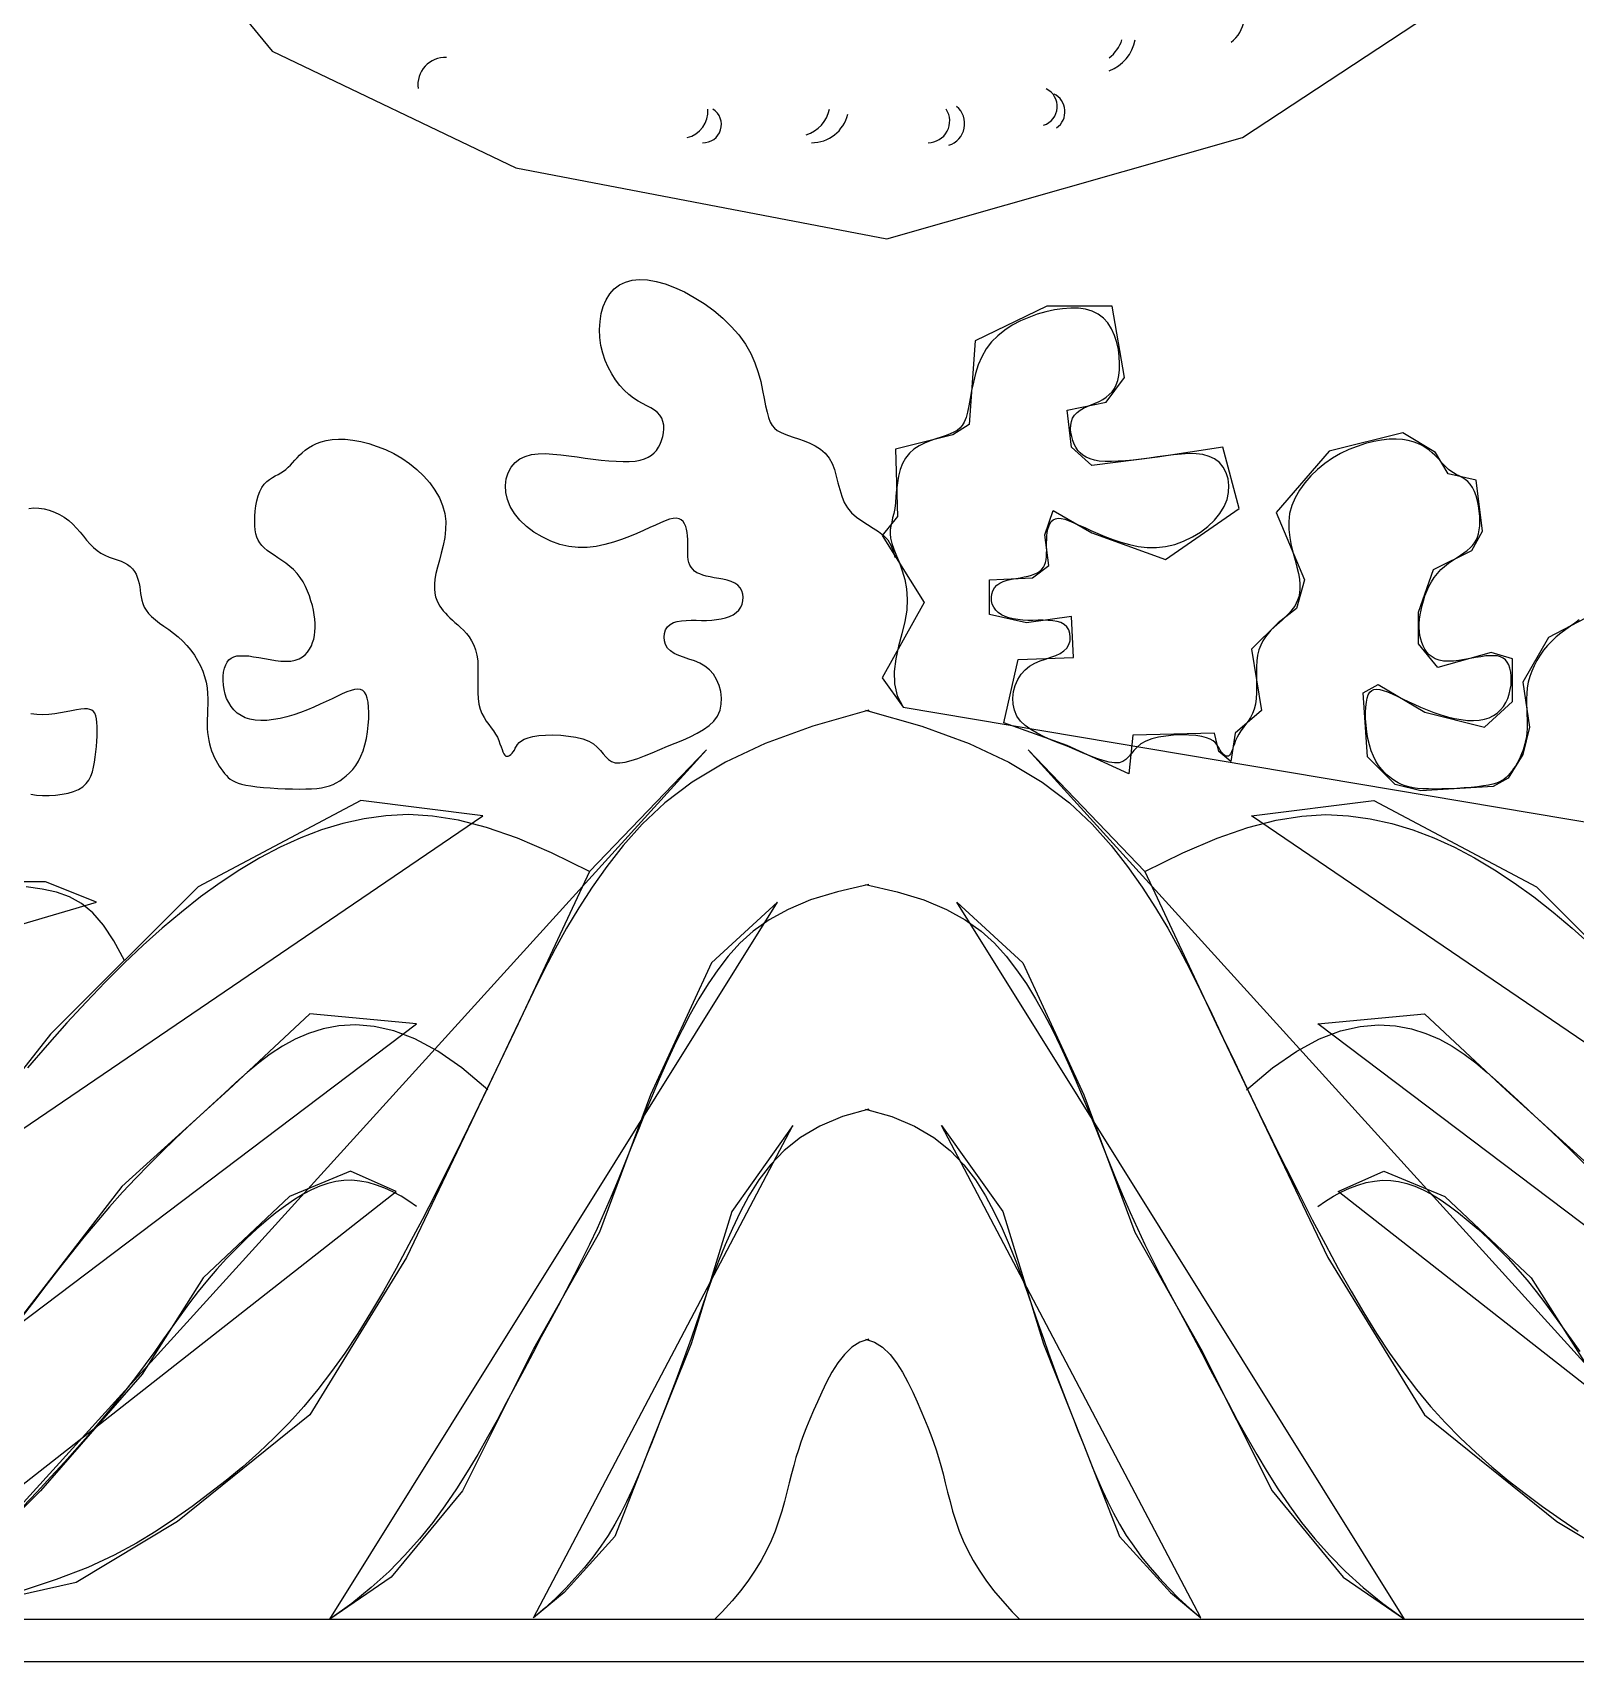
# Model space of a CAD drawing. Header units: metres. Extents: x -1226 to -815, y -1 to 952.
# Drawn here: x -1082.1 to -969.3, y 198.9 to 318 of the extents above; entities that cross this region are included whole.
import ezdxf

# ---------------------------------------------------------------- set-up
doc = ezdxf.new("R2010")
doc.units = ezdxf.units.M
for name, color, linetype in [('3', 3, 'Continuous'), ('4', 4, 'Continuous'), ('7', 7, 'Continuous')]:
    doc.layers.add(name, color=color, linetype=linetype)

msp = doc.modelspace()

# ---------------------------------------------------------------- linework, layer by layer
at = {"layer": '3'}
msp.add_lwpolyline([(-1021.08, 677.08, -0.25), (-1041.73, 662.44, -0.06), (-1088.92, 661.95, 0.52), (-1109.94, 630.66, 0.6), (-1151.91, 606.37), (-1152.03, 280.53, 0.42), (-1135.07, 244.88, 0.48), (-1107.2, 202.03), (-934.96, 202.03, 0.48), (-907.09, 244.88, 0.42), (-890.13, 280.53), (-890.25, 606.37, 0.6), (-932.22, 630.66, 0.52), (-953.24, 661.95, -0.06), (-1000.42, 662.44, -0.25)], format="xyb", close=True, dxfattribs=at)
at = {"layer": '4'}
msp.add_lwpolyline([(-1021.61, 685.53, -0.34), (-1042.13, 665.5, -0.06), (-1088.77, 665.03, 0.44), (-1114.41, 636.15, 0.52), (-1154.99, 606.33), (-1155.11, 281.07, 0.39), (-1138.79, 243.03, 0.45), (-1107.35, 198.95), (-1021.08, 198.95), (-934.8, 198.95, 0.45), (-903.37, 243.03, 0.39), (-887.05, 281.07), (-887.17, 606.33, 0.52), (-927.74, 636.15, 0.44), (-953.39, 665.03, -0.06), (-1000.03, 665.5, -0.34), (-1020.55, 685.53)], format="xyb", dxfattribs=at)
at = {"layer": '7'}
for points in [[(-1031.98, 392.76), (-1031.52, 383.4), (-1034.12, 380.43), (-1038.2, 377.46), (-1054.53, 373.75), (-1063.44, 368.93), (-1071.61, 363), (-1076.81, 355.21), (-1078.29, 344.08), (-1076.44, 331.1), (-1064.56, 316.64), (-1046.74, 308.11), (-1019.64, 302.92), (-993.65, 310.33), (-980.14, 319.21)], [(-1082.33, 283.21), (-1081.97, 283.25), (-1081.6, 283.24), (-1081.22, 283.18), (-1080.84, 283.08), (-1080.46, 282.95), (-1080.1, 282.77), (-1079.75, 282.57), (-1079.42, 282.33), (-1079.13, 282.07), (-1078.85, 281.78), (-1078.59, 281.48), (-1078.35, 281.18), (-1078.11, 280.89), (-1077.86, 280.61), (-1077.61, 280.35), (-1077.35, 280.13), (-1077.07, 279.94), (-1076.77, 279.79), (-1076.47, 279.66), (-1076.17, 279.55), (-1075.88, 279.45), (-1075.6, 279.35), (-1075.35, 279.24), (-1075.12, 279.12), (-1074.92, 278.97), (-1074.75, 278.8), (-1074.61, 278.61), (-1074.5, 278.41), (-1074.41, 278.19), (-1074.34, 277.96), (-1074.28, 277.72), (-1074.23, 277.48), (-1074.2, 277.24), (-1074.17, 276.99), (-1074.13, 276.75), (-1074.07, 276.5), (-1074, 276.26), (-1073.9, 276.01), (-1073.76, 275.77), (-1073.58, 275.54), (-1073.36, 275.31), (-1073.09, 275.08), (-1072.78, 274.84), (-1072.46, 274.61), (-1072.11, 274.36), (-1071.77, 274.09), (-1071.42, 273.82), (-1071.09, 273.52), (-1070.78, 273.19), (-1070.5, 272.85), (-1070.24, 272.49), (-1070, 272.11), (-1069.8, 271.72), (-1069.63, 271.32), (-1069.49, 270.92), (-1069.38, 270.51), (-1069.31, 270.1), (-1069.27, 269.7), (-1069.25, 269.29), (-1069.25, 268.9), (-1069.27, 268.52), (-1069.28, 268.15), (-1069.3, 267.79), (-1069.3, 267.45), (-1069.3, 267.13), (-1069.27, 266.83), (-1069.24, 266.54), (-1069.19, 266.26), (-1069.13, 266), (-1069.06, 265.75), (-1068.98, 265.51), (-1068.89, 265.27), (-1068.79, 265.04), (-1068.68, 264.82), (-1068.56, 264.6), (-1068.43, 264.39), (-1068.3, 264.2), (-1068.17, 264.01), (-1068.04, 263.84), (-1067.9, 263.69), (-1067.76, 263.55), (-1067.62, 263.43), (-1067.46, 263.32), (-1067.27, 263.23), (-1067.05, 263.14), (-1066.79, 263.07), (-1066.48, 263), (-1066.11, 262.94), (-1065.68, 262.88), (-1065.2, 262.83), (-1064.69, 262.79), (-1064.15, 262.75), (-1063.61, 262.73), (-1063.07, 262.71), (-1062.56, 262.7), (-1062.09, 262.71), (-1061.67, 262.72), (-1061.29, 262.75), (-1060.95, 262.8), (-1060.65, 262.86), (-1060.37, 262.94), (-1060.11, 263.04), (-1059.87, 263.16), (-1059.62, 263.3), (-1059.38, 263.47), (-1059.14, 263.66), (-1058.9, 263.89), (-1058.67, 264.14), (-1058.45, 264.43), (-1058.25, 264.75), (-1058.07, 265.11), (-1057.91, 265.51), (-1057.78, 265.94), (-1057.67, 266.41), (-1057.59, 266.89), (-1057.53, 267.37), (-1057.5, 267.84), (-1057.49, 268.29), (-1057.51, 268.7), (-1057.55, 269.06), (-1057.61, 269.36), (-1057.69, 269.6), (-1057.8, 269.78), (-1057.94, 269.9), (-1058.1, 269.98), (-1058.3, 270), (-1058.53, 269.98), (-1058.79, 269.91), (-1059.09, 269.81), (-1059.43, 269.66), (-1059.79, 269.5), (-1060.18, 269.31), (-1060.6, 269.1), (-1061.04, 268.9), (-1061.51, 268.69), (-1061.98, 268.49), (-1062.48, 268.3), (-1062.98, 268.13), (-1063.48, 267.99), (-1063.98, 267.87), (-1064.47, 267.78), (-1064.94, 267.72), (-1065.38, 267.71), (-1065.8, 267.73), (-1066.18, 267.81), (-1066.53, 267.92), (-1066.83, 268.07), (-1067.11, 268.26), (-1067.35, 268.49), (-1067.56, 268.74), (-1067.73, 269.02), (-1067.88, 269.32), (-1067.99, 269.64), (-1068.07, 269.97), (-1068.12, 270.3), (-1068.14, 270.64), (-1068.13, 270.96), (-1068.1, 271.26), (-1068.04, 271.54), (-1067.95, 271.78), (-1067.84, 271.98), (-1067.71, 272.15), (-1067.55, 272.27), (-1067.35, 272.37), (-1067.13, 272.43), (-1066.88, 272.45), (-1066.59, 272.45), (-1066.27, 272.43), (-1065.91, 272.38), (-1065.52, 272.31), (-1065.12, 272.24), (-1064.71, 272.17), (-1064.3, 272.11), (-1063.91, 272.06), (-1063.53, 272.05), (-1063.18, 272.06), (-1062.87, 272.12), (-1062.59, 272.22), (-1062.35, 272.36), (-1062.14, 272.52), (-1061.97, 272.72), (-1061.82, 272.93), (-1061.69, 273.17), (-1061.6, 273.41), (-1061.52, 273.67), (-1061.46, 273.94), (-1061.43, 274.22), (-1061.41, 274.5), (-1061.42, 274.8), (-1061.44, 275.12), (-1061.48, 275.44), (-1061.54, 275.77), (-1061.62, 276.12), (-1061.72, 276.47), (-1061.83, 276.83), (-1061.97, 277.18), (-1062.12, 277.52), (-1062.3, 277.86), (-1062.51, 278.17), (-1062.74, 278.47), (-1062.99, 278.74), (-1063.27, 278.98), (-1063.55, 279.21), (-1063.85, 279.42), (-1064.14, 279.61), (-1064.42, 279.8), (-1064.68, 279.98), (-1064.92, 280.15), (-1065.13, 280.33), (-1065.3, 280.51), (-1065.45, 280.7), (-1065.58, 280.9), (-1065.67, 281.12), (-1065.75, 281.37), (-1065.8, 281.64), (-1065.83, 281.94), (-1065.83, 282.28), (-1065.82, 282.64), (-1065.79, 283.02), (-1065.74, 283.4), (-1065.67, 283.77), (-1065.57, 284.13), (-1065.45, 284.46), (-1065.31, 284.74), (-1065.14, 284.98), (-1064.95, 285.18), (-1064.75, 285.34), (-1064.54, 285.47), (-1064.33, 285.59), (-1064.12, 285.7), (-1063.92, 285.82), (-1063.72, 285.93), (-1063.55, 286.07), (-1063.38, 286.22), (-1063.22, 286.38), (-1063.07, 286.55), (-1062.91, 286.73), (-1062.74, 286.91), (-1062.56, 287.1), (-1062.36, 287.29), (-1062.14, 287.47), (-1061.9, 287.65), (-1061.62, 287.82), (-1061.32, 287.97), (-1060.98, 288.09), (-1060.6, 288.19), (-1060.18, 288.26), (-1059.71, 288.28), (-1059.21, 288.27), (-1058.66, 288.21), (-1058.08, 288.1), (-1057.49, 287.95), (-1056.88, 287.75), (-1056.27, 287.51), (-1055.67, 287.22), (-1055.08, 286.88), (-1054.51, 286.49), (-1053.98, 286.06), (-1053.49, 285.59), (-1053.04, 285.09), (-1052.66, 284.56), (-1052.34, 284), (-1052.1, 283.43), (-1051.94, 282.85), (-1051.87, 282.26), (-1051.88, 281.67), (-1051.95, 281.08), (-1052.06, 280.51), (-1052.2, 279.95), (-1052.34, 279.43), (-1052.48, 278.93), (-1052.59, 278.47), (-1052.66, 278.05), (-1052.7, 277.68), (-1052.7, 277.34), (-1052.67, 277.03), (-1052.61, 276.76), (-1052.53, 276.51), (-1052.43, 276.28), (-1052.31, 276.08), (-1052.19, 275.89), (-1052.05, 275.72), (-1051.9, 275.55), (-1051.74, 275.39), (-1051.57, 275.23), (-1051.39, 275.06), (-1051.2, 274.89), (-1050.99, 274.71), (-1050.79, 274.52), (-1050.57, 274.31), (-1050.36, 274.07), (-1050.17, 273.82), (-1049.98, 273.54), (-1049.82, 273.22), (-1049.69, 272.88), (-1049.6, 272.5), (-1049.54, 272.08), (-1049.52, 271.63), (-1049.52, 271.16), (-1049.52, 270.69), (-1049.53, 270.21), (-1049.53, 269.75), (-1049.51, 269.32), (-1049.45, 268.91), (-1049.36, 268.55), (-1049.23, 268.23), (-1049.07, 267.94), (-1048.91, 267.67), (-1048.73, 267.42), (-1048.55, 267.18), (-1048.38, 266.95), (-1048.23, 266.72), (-1048.1, 266.49), (-1047.99, 266.25), (-1047.91, 266.02), (-1047.83, 265.8), (-1047.76, 265.6), (-1047.69, 265.43), (-1047.63, 265.29), (-1047.56, 265.18), (-1047.48, 265.12), (-1047.39, 265.1), (-1047.3, 265.11), (-1047.21, 265.15), (-1047.12, 265.22), (-1047.02, 265.32), (-1046.94, 265.43), (-1046.86, 265.55), (-1046.79, 265.69), (-1046.71, 265.83), (-1046.62, 265.97), (-1046.5, 266.11), (-1046.35, 266.24), (-1046.14, 266.36), (-1045.86, 266.46), (-1045.51, 266.55), (-1045.08, 266.61), (-1044.58, 266.65), (-1044.04, 266.66), (-1043.47, 266.64), (-1042.91, 266.58), (-1042.36, 266.49), (-1041.86, 266.37), (-1041.43, 266.2), (-1041.08, 266), (-1040.8, 265.76), (-1040.57, 265.52), (-1040.36, 265.28), (-1040.18, 265.05), (-1039.98, 264.86), (-1039.76, 264.72), (-1039.49, 264.63), (-1039.16, 264.62), (-1038.77, 264.68), (-1038.33, 264.79), (-1037.85, 264.95), (-1037.34, 265.14), (-1036.8, 265.36), (-1036.24, 265.59), (-1035.68, 265.83), (-1035.11, 266.06), (-1034.55, 266.29), (-1034.01, 266.53), (-1033.5, 266.78), (-1033.03, 267.05), (-1032.62, 267.34), (-1032.28, 267.67), (-1032.01, 268.04), (-1031.83, 268.46), (-1031.74, 268.9), (-1031.72, 269.36), (-1031.77, 269.83), (-1031.89, 270.28), (-1032.08, 270.71), (-1032.32, 271.1), (-1032.61, 271.43), (-1032.95, 271.69), (-1033.32, 271.9), (-1033.71, 272.07), (-1034.11, 272.21), (-1034.49, 272.34), (-1034.85, 272.47), (-1035.18, 272.62), (-1035.45, 272.8), (-1035.66, 273.01), (-1035.81, 273.26), (-1035.9, 273.53), (-1035.92, 273.8), (-1035.89, 274.07), (-1035.81, 274.33), (-1035.67, 274.55), (-1035.48, 274.74), (-1035.24, 274.87), (-1034.96, 274.96), (-1034.64, 275.01), (-1034.3, 275.03), (-1033.94, 275.04), (-1033.57, 275.04), (-1033.19, 275.03), (-1032.81, 275.03), (-1032.44, 275.05), (-1032.09, 275.09), (-1031.75, 275.14), (-1031.44, 275.22), (-1031.15, 275.32), (-1030.88, 275.45), (-1030.66, 275.6), (-1030.47, 275.78), (-1030.32, 275.99), (-1030.22, 276.22), (-1030.16, 276.47), (-1030.14, 276.72), (-1030.17, 276.96), (-1030.25, 277.2), (-1030.37, 277.41), (-1030.54, 277.6), (-1030.76, 277.75), (-1031.02, 277.87), (-1031.31, 277.96), (-1031.62, 278.04), (-1031.93, 278.1), (-1032.25, 278.15), (-1032.55, 278.21), (-1032.84, 278.27), (-1033.09, 278.34), (-1033.32, 278.43), (-1033.52, 278.52), (-1033.69, 278.64), (-1033.83, 278.77), (-1033.95, 278.91), (-1034.04, 279.08), (-1034.11, 279.26), (-1034.15, 279.47), (-1034.18, 279.69), (-1034.19, 279.93), (-1034.19, 280.18), (-1034.19, 280.43), (-1034.19, 280.69), (-1034.19, 280.95), (-1034.21, 281.21), (-1034.23, 281.45), (-1034.28, 281.69), (-1034.34, 281.9), (-1034.42, 282.1), (-1034.53, 282.26), (-1034.67, 282.38), (-1034.83, 282.46), (-1035.03, 282.5), (-1035.26, 282.48), (-1035.53, 282.42), (-1035.83, 282.31), (-1036.17, 282.17), (-1036.55, 282), (-1036.97, 281.81), (-1037.42, 281.6), (-1037.92, 281.38), (-1038.45, 281.16), (-1039.02, 280.94), (-1039.62, 280.74), (-1040.24, 280.57), (-1040.88, 280.44), (-1041.54, 280.37), (-1042.2, 280.36), (-1042.87, 280.43), (-1043.54, 280.59), (-1044.2, 280.82), (-1044.83, 281.13), (-1045.43, 281.49), (-1045.97, 281.9), (-1046.45, 282.36), (-1046.85, 282.84), (-1047.16, 283.35), (-1047.37, 283.86), (-1047.48, 284.38), (-1047.51, 284.89), (-1047.45, 285.37), (-1047.3, 285.81), (-1047.09, 286.22), (-1046.81, 286.56), (-1046.46, 286.83), (-1046.06, 287.02), (-1045.61, 287.15), (-1045.12, 287.21), (-1044.59, 287.22), (-1044.04, 287.19), (-1043.46, 287.14), (-1042.87, 287.06), (-1042.28, 286.98), (-1041.68, 286.9), (-1041.09, 286.82), (-1040.51, 286.75), (-1039.95, 286.7), (-1039.42, 286.66), (-1038.92, 286.64), (-1038.46, 286.65), (-1038.04, 286.68), (-1037.67, 286.74), (-1037.35, 286.83), (-1037.08, 286.95), (-1036.84, 287.1), (-1036.64, 287.27), (-1036.47, 287.46), (-1036.32, 287.68), (-1036.2, 287.92), (-1036.1, 288.19), (-1036.02, 288.46), (-1035.96, 288.74), (-1035.94, 289.03), (-1035.95, 289.31), (-1036, 289.57), (-1036.09, 289.82), (-1036.22, 290.04), (-1036.41, 290.23), (-1036.63, 290.4), (-1036.89, 290.56), (-1037.18, 290.71), (-1037.49, 290.88), (-1037.82, 291.06), (-1038.16, 291.28), (-1038.5, 291.54), (-1038.83, 291.85), (-1039.15, 292.21), (-1039.46, 292.61), (-1039.75, 293.05), (-1040, 293.53), (-1040.22, 294.03), (-1040.4, 294.57), (-1040.53, 295.13), (-1040.61, 295.71), (-1040.63, 296.3), (-1040.6, 296.88), (-1040.51, 297.45), (-1040.36, 297.98), (-1040.16, 298.47), (-1039.89, 298.91), (-1039.57, 299.27), (-1039.18, 299.56), (-1038.74, 299.76), (-1038.25, 299.89), (-1037.71, 299.94), (-1037.12, 299.91), (-1036.5, 299.8), (-1035.84, 299.62), (-1035.15, 299.36), (-1034.44, 299.04), (-1033.72, 298.64), (-1033, 298.19), (-1032.29, 297.68), (-1031.63, 297.12), (-1031.01, 296.52), (-1030.45, 295.89), (-1029.98, 295.22), (-1029.59, 294.54), (-1029.28, 293.85), (-1029.05, 293.16), (-1028.86, 292.49), (-1028.72, 291.84), (-1028.6, 291.25), (-1028.5, 290.71), (-1028.4, 290.24), (-1028.29, 289.85), (-1028.17, 289.53), (-1028.02, 289.28), (-1027.85, 289.08), (-1027.65, 288.91), (-1027.42, 288.78), (-1027.15, 288.66), (-1026.83, 288.55), (-1026.48, 288.43), (-1026.09, 288.3), (-1025.68, 288.16), (-1025.27, 287.99), (-1024.87, 287.78), (-1024.49, 287.54), (-1024.15, 287.25), (-1023.87, 286.9), (-1023.65, 286.5), (-1023.48, 286.06), (-1023.34, 285.58), (-1023.22, 285.08), (-1023.09, 284.59), (-1022.94, 284.11), (-1022.76, 283.66), (-1022.52, 283.25), (-1022.22, 282.89), (-1021.86, 282.58), (-1021.47, 282.3), (-1021.05, 282.04), (-1020.64, 281.78), (-1020.25, 281.52), (-1019.89, 281.23), (-1019.58, 280.91), (-1019.35, 280.54), (-1019.18, 280.11), (-1019.07, 279.63)], [(-968.03, 275.49), (-971.3, 273.78), (-973.17, 270.51), (-972.7, 267.24), (-973.17, 265.22), (-974.26, 263.51), (-975.35, 262.89), (-980.64, 262.58), (-982.51, 263.04), (-984.53, 265.06), (-984.84, 269.73), (-983.75, 270.35), (-980.33, 268.33), (-975.97, 267.24), (-973.94, 269.11), (-973.94, 272.22), (-975.5, 272.69), (-979.39, 271.6), (-980.8, 273.31), (-980.8, 275.64), (-979.71, 278.75), (-976.9, 280.15), (-976.12, 281.55), (-976.59, 285.29), (-978.62, 285.75), (-979.55, 287.31), (-981.95, 288.75), (-987.33, 287.4), (-991.21, 282.92), (-989.12, 278), (-989.72, 275.91), (-991.06, 274.86), (-993.01, 272.92), (-992.26, 268.44), (-994.2, 266.8), (-994.5, 264.71), (-995.4, 265.45), (-995.7, 266.8), (-1001.67, 266.65), (-1001.97, 263.81), (-1006.46, 265.9), (-1011.09, 267.54), (-1010.04, 272.17), (-1006.01, 272.32), (-1006.16, 275.31), (-1009.45, 274.86), (-1012.14, 275.46), (-1012.14, 278), (-1009, 278.15), (-1007.8, 279.04), (-1008.1, 281.28), (-1007.5, 283.07), (-1004.66, 281.43), (-999.28, 279.49), (-993.9, 283.22), (-995.1, 287.7), (-999.88, 286.95), (-1004.66, 286.36), (-1006.16, 287.7), (-1006.46, 290.39), (-1003.62, 290.98), (-1002.27, 292.78), (-1003.17, 298), (-1007.95, 298), (-1013.18, 295.46), (-1013.63, 289.34), (-1014.83, 288.6), (-1019.01, 287.55), (-1018.86, 282.62), (-1019.98, 281.24), (-1016.91, 276.35), (-1019.98, 270.84), (-1018.45, 268.7)], [(-969.07, 275.08), (-969.37, 274.84), (-969.7, 274.61), (-970.04, 274.36), (-970.39, 274.09), (-970.73, 273.82), (-971.06, 273.52), (-971.37, 273.19), (-971.66, 272.85), (-971.92, 272.49), (-972.15, 272.11), (-972.36, 271.72), (-972.53, 271.32), (-972.67, 270.92), (-972.78, 270.51), (-972.85, 270.1), (-972.89, 269.7), (-972.9, 269.29), (-972.9, 268.9), (-972.89, 268.52), (-972.88, 268.15), (-972.86, 267.79), (-972.85, 267.45), (-972.86, 267.13), (-972.88, 266.83), (-972.92, 266.54), (-972.97, 266.26), (-973.02, 266), (-973.1, 265.75), (-973.18, 265.51), (-973.27, 265.27), (-973.37, 265.04), (-973.48, 264.82), (-973.6, 264.6), (-973.72, 264.39), (-973.85, 264.2), (-973.99, 264.01), (-974.12, 263.84), (-974.26, 263.69), (-974.39, 263.55), (-974.54, 263.43), (-974.7, 263.32), (-974.89, 263.23), (-975.11, 263.14), (-975.37, 263.07), (-975.68, 263), (-976.05, 262.94), (-976.48, 262.88), (-976.96, 262.83), (-977.47, 262.79), (-978.01, 262.75), (-978.55, 262.73), (-979.09, 262.71), (-979.6, 262.7), (-980.07, 262.71), (-980.49, 262.72), (-980.87, 262.75), (-981.2, 262.8), (-981.51, 262.86), (-981.78, 262.94), (-982.04, 263.04), (-982.29, 263.16), (-982.53, 263.3), (-982.78, 263.47), (-983.02, 263.66), (-983.26, 263.89), (-983.49, 264.14), (-983.71, 264.43), (-983.91, 264.75), (-984.09, 265.11), (-984.25, 265.51), (-984.38, 265.94), (-984.49, 266.41), (-984.57, 266.89), (-984.62, 267.37), (-984.66, 267.84), (-984.66, 268.29), (-984.65, 268.7), (-984.61, 269.06), (-984.55, 269.36), (-984.47, 269.6), (-984.36, 269.78), (-984.22, 269.9), (-984.06, 269.98), (-983.86, 270), (-983.63, 269.98), (-983.37, 269.91), (-983.07, 269.81), (-982.73, 269.66), (-982.37, 269.5), (-981.97, 269.31), (-981.55, 269.1), (-981.11, 268.9), (-980.65, 268.69), (-980.17, 268.49), (-979.68, 268.3), (-979.18, 268.13), (-978.68, 267.99), (-978.18, 267.87), (-977.69, 267.78), (-977.22, 267.72), (-976.77, 267.71), (-976.36, 267.73), (-975.98, 267.81), (-975.63, 267.92), (-975.32, 268.07), (-975.05, 268.26), (-974.81, 268.49), (-974.6, 268.74), (-974.42, 269.02), (-974.28, 269.32), (-974.17, 269.64), (-974.09, 269.97), (-974.04, 270.3), (-974.02, 270.64), (-974.03, 270.96), (-974.06, 271.26), (-974.12, 271.54), (-974.2, 271.78), (-974.31, 271.98), (-974.45, 272.15), (-974.61, 272.27), (-974.8, 272.37), (-975.03, 272.43), (-975.28, 272.45), (-975.57, 272.45), (-975.89, 272.43), (-976.25, 272.38), (-976.63, 272.31), (-977.03, 272.24), (-977.44, 272.17), (-977.85, 272.11), (-978.25, 272.06), (-978.63, 272.05), (-978.98, 272.06), (-979.29, 272.12), (-979.57, 272.22), (-979.81, 272.36), (-980.01, 272.52), (-980.19, 272.72), (-980.34, 272.93), (-980.46, 273.17), (-980.56, 273.41), (-980.64, 273.67), (-980.69, 273.94), (-980.73, 274.22), (-980.74, 274.5), (-980.74, 274.8), (-980.72, 275.12), (-980.67, 275.44), (-980.61, 275.77), (-980.54, 276.12), (-980.44, 276.47), (-980.33, 276.83), (-980.19, 277.18), (-980.04, 277.52), (-979.86, 277.86), (-979.65, 278.17), (-979.42, 278.47), (-979.17, 278.74), (-978.89, 278.98), (-978.6, 279.21), (-978.31, 279.42), (-978.02, 279.61), (-977.74, 279.8), (-977.48, 279.98), (-977.24, 280.15), (-977.03, 280.33), (-976.85, 280.51), (-976.7, 280.7), (-976.58, 280.9), (-976.49, 281.12), (-976.41, 281.37), (-976.36, 281.64), (-976.33, 281.94), (-976.32, 282.28), (-976.33, 282.64), (-976.36, 283.02), (-976.42, 283.4), (-976.49, 283.77), (-976.59, 284.13), (-976.71, 284.46), (-976.85, 284.74), (-977.02, 284.98), (-977.2, 285.18), (-977.4, 285.34), (-977.61, 285.47), (-977.83, 285.59), (-978.04, 285.7), (-978.24, 285.82), (-978.43, 285.93), (-978.61, 286.07), (-978.78, 286.22), (-978.93, 286.38), (-979.09, 286.55), (-979.25, 286.73), (-979.42, 286.91), (-979.6, 287.1), (-979.79, 287.29), (-980.01, 287.47), (-980.26, 287.65), (-980.53, 287.82), (-980.84, 287.97), (-981.18, 288.09), (-981.56, 288.19), (-981.98, 288.26), (-982.44, 288.28), (-982.95, 288.27), (-983.5, 288.21), (-984.07, 288.1), (-984.67, 287.95), (-985.28, 287.75), (-985.88, 287.51), (-986.49, 287.22), (-987.08, 286.88), (-987.64, 286.49), (-988.18, 286.06), (-988.67, 285.59), (-989.11, 285.09), (-989.5, 284.56), (-989.82, 284), (-990.06, 283.43), (-990.22, 282.85), (-990.28, 282.26), (-990.28, 281.67), (-990.21, 281.08), (-990.1, 280.51), (-989.96, 279.95), (-989.82, 279.43), (-989.68, 278.93), (-989.57, 278.47), (-989.5, 278.05), (-989.46, 277.68), (-989.46, 277.34), (-989.49, 277.03), (-989.55, 276.76), (-989.63, 276.51), (-989.73, 276.28), (-989.84, 276.08), (-989.97, 275.89), (-990.11, 275.72), (-990.26, 275.55), (-990.42, 275.39), (-990.59, 275.23), (-990.77, 275.06), (-990.96, 274.89), (-991.16, 274.71), (-991.37, 274.52), (-991.58, 274.31), (-991.79, 274.07), (-991.99, 273.82), (-992.17, 273.54), (-992.33, 273.22), (-992.46, 272.88), (-992.56, 272.5), (-992.61, 272.08), (-992.64, 271.63), (-992.64, 271.16), (-992.63, 270.69), (-992.63, 270.21), (-992.63, 269.75), (-992.65, 269.32), (-992.71, 268.91), (-992.8, 268.55), (-992.93, 268.23), (-993.08, 267.94), (-993.25, 267.67), (-993.43, 267.42), (-993.61, 267.18), (-993.78, 266.95), (-993.93, 266.72), (-994.06, 266.49), (-994.16, 266.25), (-994.25, 266.02), (-994.33, 265.8), (-994.4, 265.6), (-994.46, 265.43), (-994.53, 265.29), (-994.6, 265.18), (-994.68, 265.12), (-994.77, 265.1), (-994.86, 265.11), (-994.95, 265.15), (-995.04, 265.22), (-995.13, 265.32), (-995.22, 265.43), (-995.3, 265.55), (-995.37, 265.69), (-995.45, 265.83), (-995.54, 265.97), (-995.65, 266.11), (-995.81, 266.24), (-996.02, 266.36), (-996.29, 266.46), (-996.64, 266.55), (-997.08, 266.61), (-997.58, 266.65), (-998.12, 266.66), (-998.69, 266.64), (-999.25, 266.58), (-999.8, 266.49), (-1000.29, 266.37), (-1000.73, 266.2), (-1001.08, 266), (-1001.36, 265.76), (-1001.59, 265.52), (-1001.79, 265.28), (-1001.98, 265.05), (-1002.18, 264.86), (-1002.4, 264.72), (-1002.67, 264.63), (-1003, 264.62), (-1003.39, 264.68), (-1003.83, 264.79), (-1004.31, 264.95), (-1004.82, 265.14), (-1005.36, 265.36), (-1005.91, 265.59), (-1006.48, 265.83), (-1007.05, 266.06), (-1007.61, 266.29), (-1008.15, 266.53), (-1008.66, 266.78), (-1009.12, 267.05), (-1009.53, 267.34), (-1009.88, 267.67), (-1010.14, 268.04), (-1010.32, 268.46), (-1010.42, 268.9), (-1010.44, 269.36), (-1010.39, 269.83), (-1010.26, 270.28), (-1010.08, 270.71), (-1009.84, 271.1), (-1009.55, 271.43), (-1009.21, 271.69), (-1008.84, 271.9), (-1008.45, 272.07), (-1008.05, 272.21), (-1007.67, 272.34), (-1007.3, 272.47), (-1006.98, 272.62), (-1006.71, 272.8), (-1006.5, 273.01), (-1006.35, 273.26), (-1006.26, 273.53), (-1006.24, 273.8), (-1006.27, 274.07), (-1006.35, 274.33), (-1006.49, 274.55), (-1006.68, 274.74), (-1006.92, 274.87), (-1007.2, 274.96), (-1007.51, 275.01), (-1007.85, 275.03), (-1008.22, 275.04), (-1008.59, 275.04), (-1008.97, 275.03), (-1009.35, 275.03), (-1009.71, 275.05), (-1010.07, 275.09), (-1010.41, 275.14), (-1010.72, 275.22), (-1011.01, 275.32), (-1011.27, 275.45), (-1011.5, 275.6), (-1011.69, 275.78), (-1011.83, 275.99), (-1011.94, 276.22), (-1012, 276.47), (-1012.01, 276.72), (-1011.98, 276.96), (-1011.91, 277.2), (-1011.78, 277.41), (-1011.61, 277.6), (-1011.39, 277.75), (-1011.14, 277.87), (-1010.85, 277.96), (-1010.54, 278.04), (-1010.23, 278.1), (-1009.91, 278.15), (-1009.61, 278.21), (-1009.32, 278.27), (-1009.07, 278.34), (-1008.84, 278.43), (-1008.64, 278.52), (-1008.47, 278.64), (-1008.33, 278.77), (-1008.21, 278.91), (-1008.12, 279.08), (-1008.05, 279.26), (-1008.01, 279.47), (-1007.98, 279.69), (-1007.97, 279.93), (-1007.96, 280.18), (-1007.97, 280.43), (-1007.97, 280.69), (-1007.96, 280.95), (-1007.95, 281.21), (-1007.93, 281.45), (-1007.88, 281.69), (-1007.82, 281.9), (-1007.74, 282.1), (-1007.63, 282.26), (-1007.49, 282.38), (-1007.33, 282.46), (-1007.13, 282.5), (-1006.9, 282.48), (-1006.63, 282.42), (-1006.32, 282.31), (-1005.98, 282.17), (-1005.61, 282), (-1005.19, 281.81), (-1004.73, 281.6), (-1004.24, 281.38), (-1003.71, 281.16), (-1003.14, 280.94), (-1002.54, 280.74), (-1001.92, 280.57), (-1001.28, 280.44), (-1000.62, 280.37), (-999.95, 280.36), (-999.28, 280.43), (-998.61, 280.59), (-997.96, 280.82), (-997.32, 281.13), (-996.73, 281.49), (-996.19, 281.9), (-995.71, 282.36), (-995.31, 282.84), (-995, 283.35), (-994.79, 283.86), (-994.67, 284.38), (-994.65, 284.89), (-994.71, 285.37), (-994.85, 285.81), (-995.07, 286.22), (-995.35, 286.56), (-995.7, 286.83), (-996.1, 287.02), (-996.55, 287.15), (-997.04, 287.21), (-997.56, 287.22), (-998.12, 287.19), (-998.69, 287.14), (-999.28, 287.06), (-999.88, 286.98), (-1000.48, 286.9), (-1001.07, 286.82), (-1001.65, 286.75), (-1002.2, 286.7), (-1002.74, 286.66), (-1003.24, 286.64), (-1003.7, 286.65), (-1004.12, 286.68), (-1004.48, 286.74), (-1004.8, 286.83), (-1005.08, 286.95), (-1005.32, 287.1), (-1005.52, 287.27), (-1005.69, 287.46), (-1005.84, 287.68), (-1005.96, 287.92), (-1006.06, 288.19), (-1006.14, 288.46), (-1006.19, 288.74), (-1006.22, 289.03), (-1006.21, 289.31), (-1006.16, 289.57), (-1006.07, 289.82), (-1005.93, 290.04), (-1005.75, 290.23), (-1005.53, 290.39), (-1005.28, 290.54), (-1005, 290.67), (-1004.72, 290.79), (-1004.42, 290.91), (-1004.14, 291.04), (-1003.87, 291.18), (-1003.62, 291.34), (-1003.39, 291.53), (-1003.19, 291.74), (-1003.02, 291.98), (-1002.88, 292.25), (-1002.77, 292.57), (-1002.69, 292.94), (-1002.65, 293.35), (-1002.64, 293.81), (-1002.66, 294.31), (-1002.73, 294.83), (-1002.85, 295.35), (-1003.01, 295.86), (-1003.22, 296.34), (-1003.49, 296.77), (-1003.82, 297.13), (-1004.2, 297.42), (-1004.64, 297.63), (-1005.12, 297.77), (-1005.65, 297.84), (-1006.21, 297.85), (-1006.8, 297.81), (-1007.4, 297.72), (-1008.03, 297.58), (-1008.65, 297.4), (-1009.28, 297.18), (-1009.89, 296.92), (-1010.48, 296.61), (-1011.03, 296.25), (-1011.54, 295.84), (-1011.99, 295.38), (-1012.39, 294.87), (-1012.7, 294.3), (-1012.96, 293.7), (-1013.16, 293.07), (-1013.32, 292.44), (-1013.45, 291.83), (-1013.56, 291.24), (-1013.66, 290.71), (-1013.76, 290.24), (-1013.86, 289.85), (-1013.99, 289.53), (-1014.14, 289.28), (-1014.31, 289.08), (-1014.51, 288.91), (-1014.74, 288.78), (-1015.01, 288.66), (-1015.32, 288.55), (-1015.68, 288.43), (-1016.07, 288.3), (-1016.48, 288.16), (-1016.89, 287.99), (-1017.29, 287.78), (-1017.67, 287.54), (-1018, 287.25), (-1018.29, 286.9), (-1018.51, 286.5), (-1018.67, 286.06), (-1018.79, 285.58), (-1018.87, 285.08), (-1018.93, 284.58), (-1018.98, 284.1), (-1019.02, 283.63), (-1019.07, 283.22), (-1019.14, 282.85), (-1019.22, 282.52), (-1019.29, 282.22), (-1019.36, 281.93), (-1019.4, 281.65), (-1019.41, 281.35), (-1019.37, 281.03), (-1019.28, 280.66), (-1019.13, 280.24), (-1018.94, 279.76), (-1018.73, 279.24), (-1018.52, 278.65), (-1018.34, 278.02), (-1018.21, 277.33), (-1018.15, 276.58), (-1018.19, 275.79), (-1018.34, 274.94), (-1018.55, 274.06), (-1018.79, 273.14), (-1018.99, 272.22), (-1019.11, 271.3), (-1019.09, 270.4), (-1018.88, 269.53), (-1018.45, 268.7), (-900.76, 248.89)], [(-1020.95, 268.46), (-1020.95, 268.46), (-1025.06, 267.31), (-1028.53, 266.03), (-1031.44, 264.66), (-1033.86, 263.2), (-1035.86, 261.69), (-1037.51, 260.15), (-1038.91, 258.59), (-1040.1, 257.05), (-1041.17, 255.53), (-1042.14, 254.03), (-1043.04, 252.54), (-1043.88, 251.03), (-1044.68, 249.5), (-1045.46, 247.92), (-1046.25, 246.27), (-1047.07, 244.56), (-1047.92, 242.75), (-1048.82, 240.88), (-1049.75, 238.95), (-1050.7, 237), (-1051.66, 235.05), (-1052.63, 233.12), (-1053.6, 231.23), (-1054.56, 229.41), (-1055.5, 227.66), (-1056.43, 226), (-1057.37, 224.42), (-1058.3, 222.92), (-1059.25, 221.49), (-1060.21, 220.13), (-1061.21, 218.83), (-1062.23, 217.59), (-1063.3, 216.42), (-1064.4, 215.29), (-1065.54, 214.22), (-1066.71, 213.18), (-1067.92, 212.18), (-1069.15, 211.22), (-1070.41, 210.28), (-1071.7, 209.37), (-1073.03, 208.47), (-1074.47, 207.59), (-1076.11, 206.71), (-1078.03, 205.82), (-1080.34, 204.93), (-1083.11, 204.02)], [(-1082.2, 262.32), (-1081.78, 262.27), (-1081.33, 262.24), (-1080.86, 262.24), (-1080.38, 262.26), (-1079.91, 262.32), (-1079.47, 262.4), (-1079.06, 262.52), (-1078.7, 262.68), (-1078.4, 262.87), (-1078.15, 263.1), (-1077.96, 263.36), (-1077.81, 263.65), (-1077.69, 263.97), (-1077.6, 264.31), (-1077.53, 264.67), (-1077.48, 265.04), (-1077.43, 265.42), (-1077.4, 265.81), (-1077.37, 266.2), (-1077.35, 266.57), (-1077.34, 266.93), (-1077.35, 267.27), (-1077.37, 267.57), (-1077.4, 267.84), (-1077.45, 268.06), (-1077.51, 268.24), (-1077.6, 268.37), (-1077.72, 268.47), (-1077.87, 268.53), (-1078.05, 268.56), (-1078.27, 268.56), (-1078.54, 268.54), (-1078.86, 268.49), (-1079.21, 268.42), (-1079.6, 268.35), (-1080.01, 268.28), (-1080.44, 268.21), (-1080.88, 268.16), (-1081.33, 268.14), (-1081.76, 268.15), (-1082.18, 268.2)], [(-1021.21, 268.46), (-1021.21, 268.46), (-1017.1, 267.31), (-1013.63, 266.03), (-1010.72, 264.66), (-1008.3, 263.2), (-1006.3, 261.69), (-1004.64, 260.15), (-1003.25, 258.59), (-1002.05, 257.05), (-1000.98, 255.53), (-1000.01, 254.03), (-999.12, 252.54), (-998.28, 251.03), (-997.48, 249.5), (-996.7, 247.92), (-995.91, 246.27), (-995.09, 244.56), (-994.23, 242.75), (-993.34, 240.88), (-992.41, 238.95), (-991.46, 237), (-990.5, 235.05), (-989.53, 233.12), (-988.56, 231.23), (-987.6, 229.41), (-986.66, 227.66), (-985.72, 226), (-984.79, 224.42), (-983.86, 222.92), (-982.91, 221.49), (-981.94, 220.13), (-980.95, 218.83), (-979.93, 217.59), (-978.86, 216.42), (-977.76, 215.29), (-976.62, 214.22), (-975.45, 213.18), (-974.24, 212.18), (-973.01, 211.22), (-971.74, 210.28), (-970.45, 209.37), (-969.13, 208.47)], [(-1090.4, 202.14), (-1032.83, 265.58), (-1041.37, 256.68), (-1046.57, 245.54), (-1054.74, 228.48), (-1061.8, 216.98), (-1071.46, 209.18), (-1078.88, 204.73), (-1090.4, 202.14)], [(-951.76, 202.14), (-1009.33, 265.58), (-1000.79, 256.68), (-995.59, 245.54), (-987.42, 228.48), (-980.36, 216.98), (-970.7, 209.18), (-963.27, 204.73)], [(-1124.72, 209.35), (-1049.17, 260.76), (-1058.08, 261.87), (-1069.97, 255.56), (-1080.74, 244.8), (-1093, 229.22)], [(-1041.37, 256.68), (-1041.37, 256.68), (-1044.15, 258.05), (-1046.64, 259.11), (-1048.9, 259.9), (-1050.95, 260.43), (-1052.83, 260.73), (-1054.59, 260.84), (-1056.24, 260.76), (-1057.84, 260.54), (-1059.4, 260.19), (-1060.95, 259.72), (-1062.47, 259.14), (-1063.97, 258.46), (-1065.45, 257.68), (-1066.92, 256.81), (-1068.36, 255.85), (-1069.78, 254.82), (-1071.19, 253.72), (-1072.59, 252.55), (-1073.98, 251.3), (-1075.36, 249.99), (-1076.75, 248.6), (-1078.15, 247.14), (-1079.56, 245.61), (-1080.99, 244), (-1082.44, 242.32)], [(-1000.79, 256.68), (-1000.79, 256.68), (-998.01, 258.05), (-995.51, 259.11), (-993.26, 259.9), (-991.21, 260.43), (-989.32, 260.73), (-987.57, 260.84), (-985.92, 260.76), (-984.32, 260.54), (-982.75, 260.19), (-981.21, 259.72), (-979.69, 259.14), (-978.18, 258.46), (-976.7, 257.68), (-975.24, 256.81), (-973.8, 255.85), (-972.37, 254.82), (-970.97, 253.72), (-969.57, 252.55), (-968.18, 251.3)], [(-917.44, 209.35), (-992.99, 260.76), (-984.07, 261.87), (-972.19, 255.56), (-961.42, 244.8)], [(-1136.6, 237), (-1077.4, 254.45), (-1081.11, 255.93), (-1095.22, 255.93)], [(-1075.35, 250.18), (-1075.35, 250.18), (-1076.12, 251.62), (-1076.88, 252.77), (-1077.66, 253.66), (-1078.48, 254.33), (-1079.36, 254.82), (-1080.32, 255.17), (-1081.37, 255.4), (-1082.54, 255.56)], [(-1020.95, 255.72), (-1020.95, 255.72), (-1023.26, 255.2), (-1025.22, 254.6), (-1026.86, 253.91), (-1028.25, 253.16), (-1029.4, 252.33), (-1030.39, 251.44), (-1031.23, 250.5), (-1031.99, 249.5), (-1032.7, 248.46), (-1033.37, 247.38), (-1034.01, 246.26), (-1034.61, 245.1), (-1035.19, 243.93), (-1035.74, 242.73), (-1036.27, 241.51), (-1036.79, 240.29), (-1037.3, 239.06), (-1037.79, 237.82), (-1038.29, 236.59), (-1038.78, 235.37), (-1039.28, 234.15), (-1039.78, 232.94), (-1040.29, 231.75), (-1040.81, 230.58), (-1041.36, 229.43), (-1041.92, 228.3), (-1042.49, 227.18), (-1043.07, 226.06), (-1043.67, 224.94), (-1044.28, 223.81), (-1044.9, 222.66), (-1045.52, 221.49), (-1046.15, 220.29), (-1046.79, 219.07), (-1047.45, 217.84), (-1048.12, 216.59), (-1048.82, 215.33), (-1049.54, 214.07), (-1050.3, 212.81), (-1051.09, 211.57), (-1051.93, 210.33), (-1052.82, 209.11), (-1053.79, 207.9), (-1054.85, 206.71), (-1056.01, 205.52), (-1057.31, 204.35), (-1058.74, 203.18), (-1060.34, 202.03), (-1027.63, 254.45), (-1032.46, 250), (-1036.92, 240.35), (-1040.63, 230.33), (-1045.46, 221.8), (-1050.66, 211.41), (-1055.86, 205.1), (-1060.34, 202.03)], [(-1021.21, 255.72), (-1021.21, 255.72), (-1018.9, 255.2), (-1016.94, 254.6), (-1015.29, 253.91), (-1013.91, 253.16), (-1012.75, 252.33), (-1011.77, 251.44), (-1010.92, 250.5), (-1010.16, 249.5), (-1009.45, 248.46), (-1008.78, 247.38), (-1008.15, 246.26), (-1007.54, 245.1), (-1006.97, 243.93), (-1006.42, 242.73), (-1005.88, 241.51), (-1005.37, 240.29), (-1004.86, 239.06), (-1004.36, 237.82), (-1003.87, 236.59), (-1003.38, 235.37), (-1002.88, 234.15), (-1002.38, 232.94), (-1001.87, 231.75), (-1001.34, 230.58), (-1000.8, 229.43), (-1000.24, 228.3), (-999.67, 227.18), (-999.08, 226.06), (-998.49, 224.94), (-997.88, 223.81), (-997.26, 222.66), (-996.64, 221.49), (-996.01, 220.29), (-995.37, 219.07), (-994.71, 217.84), (-994.04, 216.59), (-993.34, 215.33), (-992.62, 214.07), (-991.86, 212.81), (-991.07, 211.57), (-990.23, 210.33), (-989.34, 209.11), (-988.37, 207.9), (-987.31, 206.71), (-986.14, 205.52), (-984.85, 204.35), (-983.41, 203.18), (-981.82, 202.03), (-1014.53, 254.45), (-1009.7, 250), (-1005.24, 240.35), (-1001.53, 230.33), (-996.7, 221.8), (-991.5, 211.41), (-986.3, 205.1), (-981.82, 202.03)], [(-1110.45, 202.88), (-1054, 245.54), (-1061.8, 246.29), (-1067.74, 240.72), (-1075.54, 233.67), (-1082.97, 224.03)], [(-1048.8, 240.72), (-1048.8, 240.72), (-1050.69, 242.33), (-1052.46, 243.56), (-1054.12, 244.45), (-1055.67, 245.03), (-1057.11, 245.36), (-1058.45, 245.47), (-1059.69, 245.39), (-1060.84, 245.17), (-1061.9, 244.85), (-1062.88, 244.42), (-1063.81, 243.92), (-1064.69, 243.33), (-1065.54, 242.69), (-1066.37, 241.99), (-1067.2, 241.25), (-1068.05, 240.47), (-1068.92, 239.67), (-1069.82, 238.85), (-1070.74, 237.99), (-1071.67, 237.11), (-1072.62, 236.2), (-1073.57, 235.25), (-1074.52, 234.26), (-1075.48, 233.24), (-1076.43, 232.18), (-1077.37, 231.08), (-1078.31, 229.95), (-1079.24, 228.79), (-1080.16, 227.62), (-1081.08, 226.43), (-1082, 225.23), (-1082.91, 224.03)], [(-993.36, 240.72), (-993.36, 240.72), (-991.47, 242.33), (-989.7, 243.56), (-988.04, 244.45), (-986.49, 245.03), (-985.05, 245.36), (-983.71, 245.47), (-982.47, 245.39), (-981.32, 245.17), (-980.26, 244.85), (-979.27, 244.42), (-978.35, 243.92), (-977.47, 243.33), (-976.62, 242.69), (-975.79, 241.99), (-974.95, 241.25), (-974.11, 240.47), (-973.23, 239.67), (-972.34, 238.85), (-971.42, 237.99), (-970.49, 237.11), (-969.54, 236.2), (-968.59, 235.25)], [(-931.71, 202.88), (-988.16, 245.54), (-980.36, 246.29), (-974.42, 240.72), (-966.62, 233.67)], [(-1020.95, 239.3), (-1020.95, 239.3), (-1022.88, 238.77), (-1024.54, 238.08), (-1025.95, 237.24), (-1027.14, 236.3), (-1028.14, 235.25), (-1028.99, 234.14), (-1029.72, 232.98), (-1030.35, 231.79), (-1030.93, 230.59), (-1031.45, 229.4), (-1031.94, 228.21), (-1032.38, 227.04), (-1032.8, 225.88), (-1033.19, 224.74), (-1033.57, 223.62), (-1033.94, 222.54), (-1034.32, 221.49), (-1034.69, 220.47), (-1035.06, 219.48), (-1035.42, 218.52), (-1035.79, 217.58), (-1036.15, 216.66), (-1036.5, 215.76), (-1036.85, 214.87), (-1037.2, 214), (-1037.55, 213.13), (-1037.9, 212.28), (-1038.27, 211.44), (-1038.66, 210.61), (-1039.07, 209.78), (-1039.52, 208.97), (-1040.01, 208.16), (-1040.54, 207.37), (-1041.12, 206.58), (-1041.74, 205.81), (-1042.41, 205.05), (-1043.11, 204.3), (-1043.86, 203.56), (-1044.64, 202.84), (-1045.46, 202.14), (-1026.52, 238.12), (-1030.97, 231.82), (-1033.94, 222.17), (-1036.92, 214.75), (-1039.52, 208.07), (-1043.23, 203.99), (-1045.46, 202.14)], [(-1021.21, 239.3), (-1021.21, 239.3), (-1019.27, 238.77), (-1017.62, 238.08), (-1016.21, 237.24), (-1015.02, 236.3), (-1014.02, 235.25), (-1013.17, 234.14), (-1012.44, 232.98), (-1011.8, 231.79), (-1011.23, 230.59), (-1010.7, 229.4), (-1010.22, 228.21), (-1009.78, 227.04), (-1009.36, 225.88), (-1008.97, 224.74), (-1008.59, 223.62), (-1008.21, 222.54), (-1007.84, 221.49), (-1007.47, 220.47), (-1007.1, 219.48), (-1006.74, 218.52), (-1006.37, 217.58), (-1006.01, 216.66), (-1005.66, 215.76), (-1005.3, 214.87), (-1004.96, 214), (-1004.61, 213.13), (-1004.26, 212.28), (-1003.89, 211.44), (-1003.5, 210.61), (-1003.08, 209.78), (-1002.64, 208.97), (-1002.15, 208.16), (-1001.61, 207.37), (-1001.04, 206.58), (-1000.41, 205.81), (-999.75, 205.05), (-999.04, 204.3), (-998.3, 203.56), (-997.52, 202.84), (-996.7, 202.14), (-1015.64, 238.12), (-1011.18, 231.82), (-1008.21, 222.17), (-1005.24, 214.75), (-1002.64, 208.07), (-998.93, 203.99), (-996.7, 202.14)], [(-1095.22, 202.14), (-1055.49, 233.3), (-1058.83, 234.79), (-1063.28, 232.93), (-1069.6, 226.99), (-1074.06, 219.94), (-1081.48, 211.41), (-1087.43, 205.47)], [(-946.93, 202.14), (-986.67, 233.3), (-983.33, 234.79), (-978.87, 232.93), (-972.56, 226.99), (-968.1, 219.94)], [(-1054, 232.19), (-1054, 232.19), (-1054.56, 232.59), (-1055.14, 232.95), (-1055.73, 233.27), (-1056.33, 233.54), (-1056.93, 233.76), (-1057.54, 233.94), (-1058.14, 234.05), (-1058.73, 234.11), (-1059.32, 234.1), (-1059.91, 234.02), (-1060.49, 233.89), (-1061.08, 233.69), (-1061.68, 233.42), (-1062.3, 233.1), (-1062.93, 232.71), (-1063.59, 232.25), (-1064.28, 231.73), (-1064.99, 231.16), (-1065.71, 230.53), (-1066.44, 229.85), (-1067.17, 229.14), (-1067.89, 228.39), (-1068.6, 227.61), (-1069.29, 226.81), (-1069.95, 225.99), (-1070.59, 225.15), (-1071.22, 224.29), (-1071.85, 223.41), (-1072.49, 222.52), (-1073.14, 221.6), (-1073.83, 220.66), (-1074.55, 219.7), (-1075.32, 218.71), (-1076.12, 217.71), (-1076.97, 216.68), (-1077.86, 215.64), (-1078.78, 214.58), (-1079.74, 213.51), (-1080.72, 212.44), (-1081.73, 211.35), (-1082.77, 210.26)], [(-988.16, 232.19), (-988.16, 232.19), (-987.59, 232.59), (-987.01, 232.95), (-986.42, 233.27), (-985.83, 233.54), (-985.22, 233.76), (-984.62, 233.94), (-984.02, 234.05), (-983.42, 234.11), (-982.83, 234.1), (-982.25, 234.02), (-981.66, 233.89), (-981.07, 233.69), (-980.47, 233.42), (-979.86, 233.1), (-979.22, 232.71), (-978.56, 232.25), (-977.88, 231.73), (-977.17, 231.16), (-976.45, 230.53), (-975.72, 229.85), (-974.99, 229.14), (-974.26, 228.39), (-973.56, 227.61), (-972.87, 226.81), (-972.21, 225.99), (-971.57, 225.15), (-970.94, 224.29), (-970.31, 223.41), (-969.67, 222.52), (-969.01, 221.6)], [(-1020.95, 222.51), (-1021.61, 222.29), (-1022.21, 221.91), (-1022.74, 221.39), (-1023.23, 220.78), (-1023.66, 220.09), (-1024.05, 219.37), (-1024.4, 218.64), (-1024.72, 217.93), (-1025.01, 217.28), (-1025.27, 216.66), (-1025.51, 216.08), (-1025.73, 215.52), (-1025.93, 214.97), (-1026.11, 214.42), (-1026.29, 213.85), (-1026.45, 213.27), (-1026.61, 212.65), (-1026.78, 212), (-1026.94, 211.32), (-1027.12, 210.63), (-1027.32, 209.92), (-1027.55, 209.21), (-1027.8, 208.48), (-1028.09, 207.76), (-1028.43, 207.05), (-1028.82, 206.33), (-1029.26, 205.61), (-1029.75, 204.88), (-1030.32, 204.14), (-1030.95, 203.37), (-1031.67, 202.58), (-1032.21, 202.03)], [(-1021.21, 222.51), (-1020.55, 222.29), (-1019.95, 221.91), (-1019.41, 221.39), (-1018.93, 220.78), (-1018.5, 220.09), (-1018.1, 219.37), (-1017.75, 218.64), (-1017.44, 217.93), (-1017.15, 217.28), (-1016.89, 216.66), (-1016.65, 216.08), (-1016.43, 215.52), (-1016.23, 214.97), (-1016.04, 214.42), (-1015.87, 213.85), (-1015.7, 213.27), (-1015.54, 212.65), (-1015.38, 212), (-1015.21, 211.32), (-1015.03, 210.63), (-1014.84, 209.92), (-1014.61, 209.21), (-1014.36, 208.48), (-1014.06, 207.76), (-1013.73, 207.05), (-1013.34, 206.33), (-1012.9, 205.61), (-1012.4, 204.88), (-1011.84, 204.14), (-1011.2, 203.37), (-1010.49, 202.58), (-1009.95, 202.03)]]:
    msp.add_lwpolyline(points, dxfattribs=at)
for centre, radius, start, end in [((-995.86, 319.16), 2.32, 305.97, 41.34), ((-1004.92, 318.23), 2.57, 305.99, 342.88), ((-1004.44, 317.99), 2.98, 290.42, 349.91), ((-1051.89, 314.16), 2.02, 87.87, 187.05), ((-1008.62, 312.59), 1.43, 287.48, 64.34), ((-1008.07, 312.21), 1.44, 305.14, 63.67), ((-1034.71, 312.25), 1.99, 283.57, 4.32), ((-1033.06, 311.27), 1.33, 267.82, 57.95), ((-1026.34, 312.95), 2.57, 288.24, 347.73), ((-1025.14, 312.65), 2.71, 269.68, 346.58), ((-1016.64, 311.53), 1.59, 270.38, 32.97), ((-1015.61, 311.33), 1.65, 287.47, 49.88)]:
    msp.add_arc(centre, radius, start, end, dxfattribs=at)

doc.saveas('drawing.dxf')
